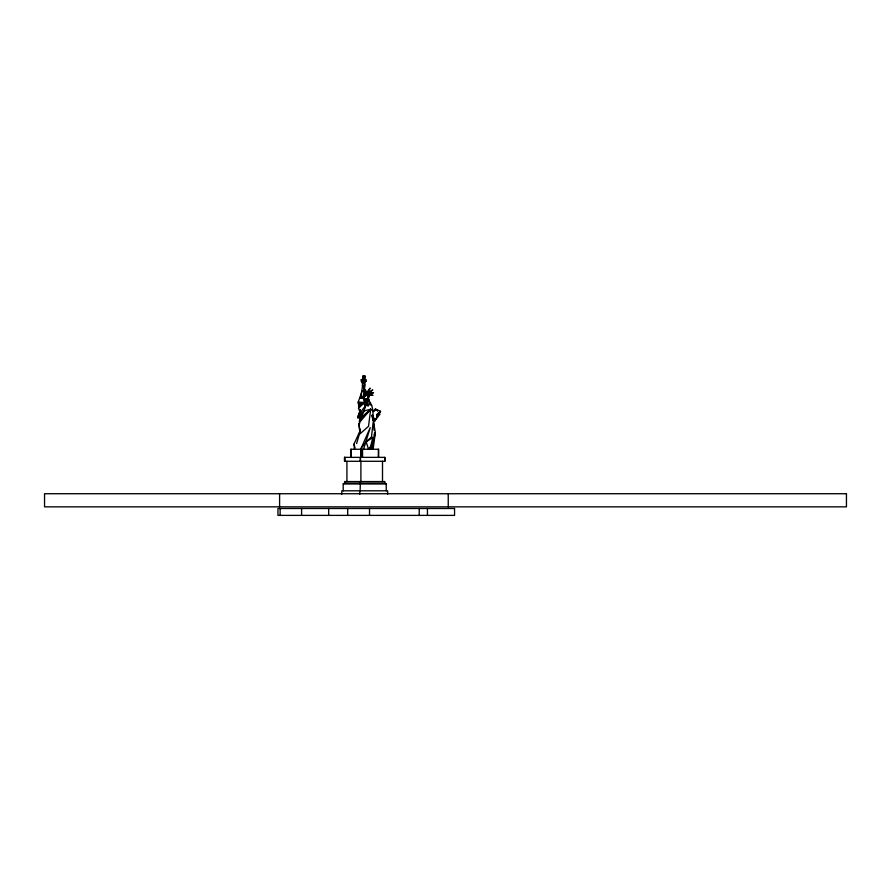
<?xml version="1.0" encoding="UTF-8"?>
<svg xmlns="http://www.w3.org/2000/svg" width="891" height="891" viewBox="0 0 891 891"><rect width="100%" height="100%" fill="white"/><g stroke="black" fill="none" stroke-linecap="round" stroke-linejoin="round"><path stroke-width="1.34" d="M350.764 457.361L350.764 449.253L378.675 449.253L378.675 457.361M351.11 457.361L351.11 449.253M360.978 449.253L360.978 457.361L361.3 447.95L370.222 427.624L363.55 449.253M362.548 457.361L362.548 449.253M384.823 461.282L384.834 457.361L344.594 457.361L344.605 461.282L384.823 461.282L384.834 457.361M360.365 409.871C353.538 429.172 360.655 408.278 367.103 404.993L367.549 402.643L365.154 398.901L368.395 399.045L367.938 395.96M356.612 443.54L359.273 434.496L368.518 426.321L370.701 409.214L359.986 420.329L359.986 418.425L365.41 407.232L364.452 400.037L363.55 398.633L361.234 397.999C360.666 392.786 363.149 387.986 362.359 382.852L361.356 379.599M354.473 449.253L353.972 444.152L359.764 431.5L359.886 428.894M360.265 421.075L360.387 418.469M373.14 411.553L375.467 409.069L380.557 411.286L379.321 413.19L378.72 412.778L376.882 414.527L376.748 417.144L377.617 417.155L375.011 420.686L373.507 420.574L372.672 419.26C373.563 412.566 373.028 405.294 368.406 399.992L368.15 397.52L369.453 395.114L368.217 393.61L366.324 393.577L365.065 394.401L364.285 396.829L363.105 396.595L364.842 392.942M364.909 381.871L364.608 383.108L362.359 382.852L362.849 383.308L362.08 381.871L366.012 381.359L366.145 379.599L361.223 379.599L361.223 381.359L366.145 381.359L364.464 381.916L364.152 383.308L363.55 398.633L363.005 396.506M373.106 449.253L375.356 432.658L372.772 417.89M360.087 412.422L358.505 408.145L359.797 406.753L358.828 406.953L358.215 402.064L362.192 390.982M368.874 397.186L369.576 392.764L368.028 391.75L365.555 392.474L365.288 389.423L366.279 392.018L367.181 391.895L370.11 388.12L368.295 391.929M362.849 378.564L362.982 376.091L363.94 376.336L363.829 381.359M361.3 447.95L366.145 441.747L371.458 437.102L373.073 422.835M359.296 421.955L359.864 418.224M363.929 391.249L365.187 384.511L364.608 383.108M363.55 399.146L367.549 402.643L368.295 398.856L365.154 398.901M371.424 449.253L375.356 432.658L374.331 433.071M372.828 437.581L366.145 441.747L368.54 449.253L371.848 448.05L372.939 449.253L370.79 448.184L370.522 446.97L372.828 437.581L371.458 437.102M359.273 434.496L359.964 431.723L358.884 423.348L359.764 431.5M359.273 424.595L359.964 421.877L370.701 409.214L364.252 410.874L358.305 417.367M372.672 419.26L373.129 417.656L372.36 415.429L373.106 417.534M370.79 448.184L375.356 432.658L373.908 434.986M360.432 409.916L358.705 415.206L360.888 411.787M367.549 402.643L368.874 399.781L368.15 397.52C366.747 397.787 369.654 397.297 369.074 395.76L367.46 394.624L364.285 396.829L363.25 395.036M360.153 398.31L360.989 395.86L361.234 397.999M364.976 377.628L364.475 379.599L364.608 375.612L363.773 376.336L364.809 376.158L364.976 377.628L363.762 377.628M357.959 417.5L359.986 418.425L364.252 410.874M378.72 412.778L377.082 417.144M373.129 417.656L374.844 420.686L376.915 417.144L376.882 414.527M379.154 413.19L380.557 411.286M367.972 406.285L370.344 402.899L367.103 404.993L364.074 400.505M364.285 396.829L367.203 394.1L369.453 395.114L368.495 395.994L369.576 392.764L369.086 395.259L372.995 395.337L369.542 394.423M377.439 417.155L380.012 414.226L378.987 413.19M368.54 449.253L370.522 446.97L371.848 448.05L371.848 449.253M358.505 408.145L364.486 402.576L358.215 402.064L359.396 405.583M357.892 416.242L359.719 414.259M371.825 410.027L373.218 411.386L375.467 409.069M363.84 376.336L364.608 375.612L364.764 376.336L362.96 376.336M369.386 448.039L370.522 446.97M359.986 418.425L370.701 409.214M369.331 392.608L372.75 389.902L368.807 392.263M358.828 406.953L364.486 402.576L358.449 403.601M343.202 490.807L343.202 483.969L344.605 483.156L384.823 483.156L386.237 483.969L386.237 490.807M373.218 411.386L376.626 409.526L377.695 411.219M358.828 405.171L364.486 402.576M369.609 393.766L373.563 392.719L369.587 393.154M365.444 392.942L364.653 392.976L365.477 393.154M374.075 430.442L373.507 420.574M343.202 483.969L386.237 483.969M373.117 420.574L375.011 420.686L374.922 418.926M364.508 387.83L362.659 386.817L363.105 387.329M370.745 405.049L371.759 405.349M372.405 417.656L374.075 418.503M362.359 385.346L364.408 387.329M368.874 399.781L368.395 399.045M363.283 396.506L364.452 400.037M365.065 394.401L365.444 395.248M372.672 415.696L374.844 420.686M363.784 402.108L365.41 407.232M353.972 444.152L355.052 447.984M372.104 415.161L372.75 417.656M371.937 415.44L372.839 419.26M362.982 376.091L362.67 377.628L363.071 376.86L363.884 377.628L362.76 376.904L362.849 379.599M448.24 493.725L448.24 506.845M427.446 508.494L427.446 515.388M419.227 508.494L419.227 515.388M387.652 494.249L387.652 490.807L341.788 490.807L341.788 494.249M384.823 483.156L384.823 481.563L344.605 481.563L344.605 483.156M382.506 461.282L382.506 481.563M378.33 449.253L378.33 457.361M369.52 508.494L369.52 515.388M360.9 461.282L360.9 481.563M360.41 481.563L360.098 490.807M359.797 490.807L359.797 494.249M347.69 508.494L347.69 515.388M346.922 461.282L346.922 481.563M328.668 508.494L328.668 515.388M301.603 508.494L301.603 515.388M280.13 508.494L280.13 515.388M279.596 493.725L279.596 506.845M360.41 457.361L360.41 461.282L360.398 457.361M369.041 394.468L368.495 395.994L369.62 394.279L369.041 394.468M846.45 493.725L44.55 493.725L44.55 506.845L846.45 506.845L846.45 493.725M454.555 508.494L277.959 508.494L277.959 515.388L454.555 515.388L454.555 508.494M344.605 461.282L344.594 457.361L344.605 461.282"/></g></svg>
